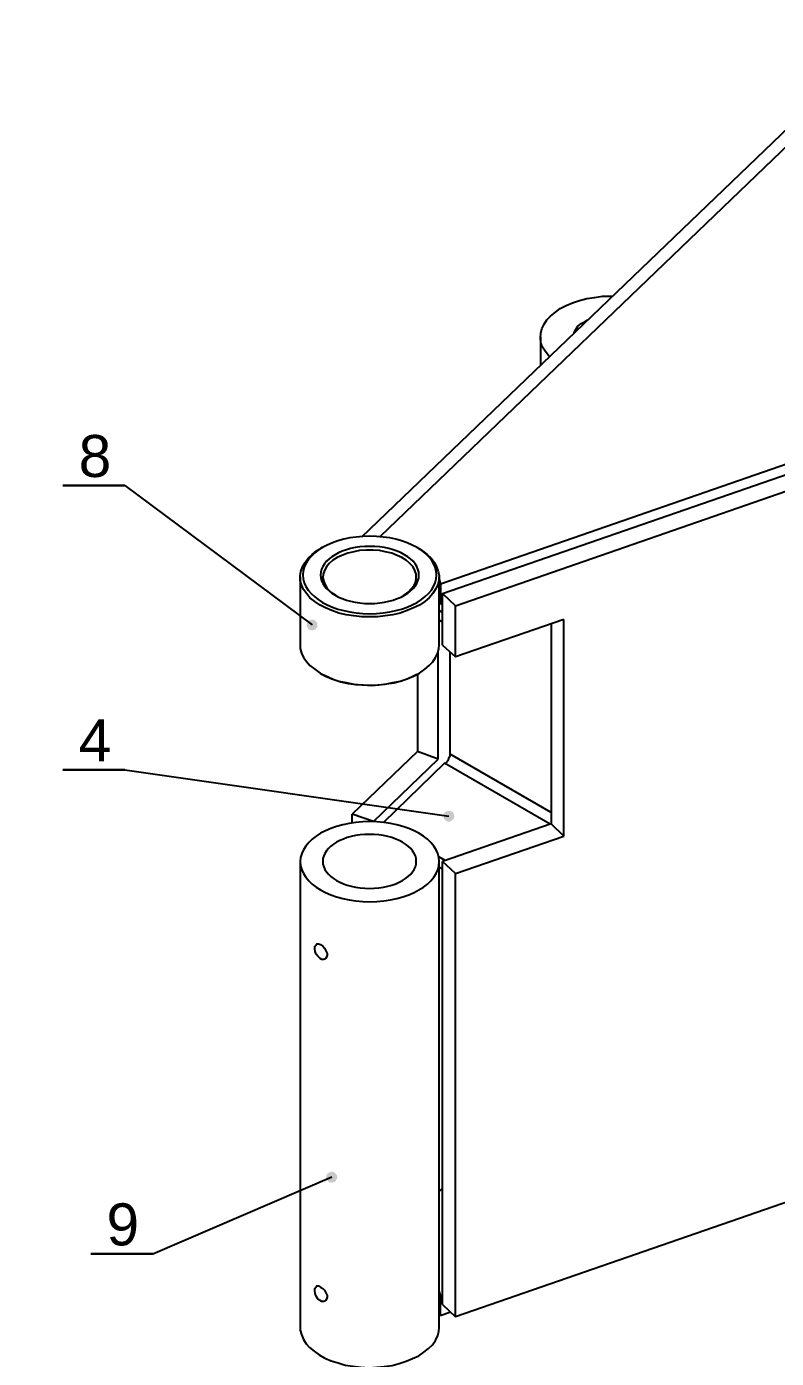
# Model space of a CAD drawing. Extents: x 3 to 591, y 5 to 205.
# Drawn here: x 453.3 to 502.7, y 71.9 to 159.8 of the extents above; entities that cross this region are included whole.
import ezdxf

# ---------------------------------------------------------------- set-up
doc = ezdxf.new("R2010")
doc.units = 0
doc.layers.get('0').update_dxf_attribs({"linetype": 'CONTINUOUS'})
picture_1 = doc.add_image_def('image4.jpg', size_in_pixel=(888, 978))

msp = doc.modelspace()

# ---------------------------------------------------------------- hatches: boundary and pattern name
h = msp.add_hatch(color=7)
h.paths.add_polyline_path([(544.403139, 100.400556), (544.332583, 100.365278), (544.262028, 100.294722), (544.22675, 100.224167), (544.191472, 100.153611), (544.191472, 100.047778), (544.191472, 99.977222), (544.22675, 99.906667), (544.297306, 99.836111), (544.367861, 99.765556), (544.438417, 99.730278), (544.508972, 99.730278), (544.614806, 99.730278), (544.685361, 99.765556), (544.755917, 99.800833), (544.826472, 99.871389), (544.86175, 99.941944), (544.897028, 100.0125), (544.897028, 100.083056), (544.897028, 100.188889), (544.86175, 100.259444), (544.791194, 100.33), (544.720639, 100.400556), (544.650083, 100.435833), (544.579528, 100.435833), (544.473694, 100.435833), (544.403139, 100.400556), (544.54425, 100.083056)])
h.paths.add_polyline_path([(519.638139, 113.276944), (519.567583, 113.241667), (519.46175, 113.206389), (519.426472, 113.171111), (519.355917, 113.100556), (519.320639, 112.994722), (519.320639, 112.924167), (519.320639, 112.818333), (519.355917, 112.747778), (519.426472, 112.677222), (519.46175, 112.606667), (519.567583, 112.571389), (519.638139, 112.571389), (519.708694, 112.571389), (519.814528, 112.571389), (519.885083, 112.606667), (519.955639, 112.677222), (519.990917, 112.747778), (520.026194, 112.818333), (520.026194, 112.924167), (520.026194, 112.994722), (519.990917, 113.100556), (519.955639, 113.171111), (519.885083, 113.206389), (519.814528, 113.241667), (519.708694, 113.276944), (519.638139, 113.276944), (519.673417, 112.924167)])
h.paths.add_polyline_path([(472.365917, 120.120833), (472.436472, 120.191389), (472.436472, 120.261944), (472.436472, 120.367778), (472.436472, 120.438333), (472.401194, 120.508889), (472.330639, 120.579444), (472.260083, 120.65), (472.189528, 120.685278), (472.118972, 120.685278), (472.013139, 120.685278), (471.942583, 120.65), (471.872028, 120.614722), (471.801472, 120.544167), (471.766194, 120.473611), (471.730917, 120.367778), (471.730917, 120.297222), (471.766194, 120.226667), (471.801472, 120.120833), (471.83675, 120.050278), (471.907306, 120.015), (471.977861, 119.979722), (472.083694, 119.979722), (472.15425, 119.979722), (472.260083, 120.015), (472.330639, 120.050278), (472.365917, 120.120833), (472.083694, 120.3325)])
h.paths.add_polyline_path([(473.706472, 84.031667), (473.671194, 84.102222), (473.600639, 84.1375), (473.530083, 84.208056), (473.459528, 84.243333), (473.353694, 84.243333), (473.283139, 84.208056), (473.212583, 84.172778), (473.142028, 84.1375), (473.071472, 84.066944), (473.036194, 83.996389), (473.036194, 83.890556), (473.036194, 83.82), (473.036194, 83.749444), (473.10675, 83.643611), (473.142028, 83.608333), (473.212583, 83.537778), (473.318417, 83.537778), (473.388972, 83.5025), (473.494806, 83.537778), (473.565361, 83.573056), (473.635917, 83.608333), (473.671194, 83.678889), (473.706472, 83.749444), (473.74175, 83.855278), (473.74175, 83.925833), (473.706472, 84.031667), (473.388972, 83.890556)])
h.paths.add_polyline_path([(481.467583, 107.667778), (481.467583, 107.738333), (481.432306, 107.844167), (481.397028, 107.914722), (481.36175, 107.985278), (481.291194, 108.020556), (481.185361, 108.055833), (481.114806, 108.055833), (481.04425, 108.055833), (480.938417, 108.020556), (480.867861, 107.985278), (480.797306, 107.914722), (480.762028, 107.844167), (480.762028, 107.773611), (480.762028, 107.667778), (480.762028, 107.597222), (480.797306, 107.526667), (480.867861, 107.456111), (480.938417, 107.385556), (481.008972, 107.350278), (481.114806, 107.350278), (481.185361, 107.350278), (481.255917, 107.385556), (481.326472, 107.420833), (481.397028, 107.491389), (481.432306, 107.561944), (481.467583, 107.667778), (481.114806, 107.703056)])
h.paths.add_polyline_path([(353.903139, 88.229722), (353.832583, 88.300278), (353.762028, 88.300278), (353.691472, 88.335556), (353.585639, 88.300278), (353.515083, 88.265), (353.444528, 88.229722), (353.373972, 88.159167), (353.338694, 88.088611), (353.338694, 87.982778), (353.338694, 87.912222), (353.373972, 87.806389), (353.40925, 87.735833), (353.479806, 87.665278), (353.550361, 87.63), (353.620917, 87.594722), (353.72675, 87.594722), (353.797306, 87.63), (353.867861, 87.665278), (353.938417, 87.700556), (354.008972, 87.771111), (354.04425, 87.841667), (354.04425, 87.9475), (354.04425, 88.018056), (354.008972, 88.123889), (353.973694, 88.194444), (353.903139, 88.229722), (353.691472, 87.9475)])
h.paths.add_polyline_path([(396.236472, 105.903889), (396.165917, 105.833333), (396.165917, 105.7275), (396.130639, 105.656944), (396.165917, 105.551111), (396.201194, 105.480556), (396.236472, 105.41), (396.307028, 105.374722), (396.377583, 105.339444), (396.483417, 105.304167), (396.553972, 105.304167), (396.659806, 105.339444), (396.730361, 105.374722), (396.800917, 105.445278), (396.836194, 105.515833), (396.871472, 105.586389), (396.871472, 105.692222), (396.836194, 105.762778), (396.800917, 105.833333), (396.765639, 105.903889), (396.695083, 105.974444), (396.624528, 106.009722), (396.518694, 106.009722), (396.448139, 106.009722), (396.377583, 106.009722), (396.27175, 105.939167), (396.236472, 105.903889), (396.518694, 105.656944)])
h.paths.add_polyline_path([(395.31925, 158.4325), (395.389806, 158.4325), (395.495639, 158.4325), (395.566194, 158.4325), (395.63675, 158.467778), (395.707306, 158.538333), (395.777861, 158.608889), (395.777861, 158.679444), (395.813139, 158.785278), (395.813139, 158.855833), (395.777861, 158.926389), (395.707306, 159.032222), (395.672028, 159.0675), (395.566194, 159.102778), (395.495639, 159.138056), (395.425083, 159.138056), (395.31925, 159.102778), (395.248694, 159.0675), (395.178139, 159.032222), (395.142861, 158.961667), (395.107583, 158.891111), (395.072306, 158.785278), (395.107583, 158.714722), (395.142861, 158.608889), (395.178139, 158.538333), (395.248694, 158.503056), (395.31925, 158.4325), (395.460361, 158.785278)])
h.paths.add_polyline_path([(373.376472, 157.127222), (373.447028, 157.091944), (373.552861, 157.091944), (373.623417, 157.127222), (373.693972, 157.1625), (373.764528, 157.197778), (373.835083, 157.268333), (373.870361, 157.374167), (373.870361, 157.444722), (373.870361, 157.515278), (373.835083, 157.621111), (373.799806, 157.691667), (373.72925, 157.762222), (373.658694, 157.7975), (373.588139, 157.7975), (373.482306, 157.832778), (373.41175, 157.7975), (373.305917, 157.762222), (373.270639, 157.726944), (373.200083, 157.656389), (373.164806, 157.550556), (373.164806, 157.48), (373.164806, 157.374167), (373.200083, 157.303611), (373.235361, 157.233056), (373.305917, 157.1625), (373.376472, 157.127222), (373.517583, 157.444722)])
h.paths.add_polyline_path([(356.548972, 144.215556), (356.58425, 144.250833), (356.654806, 144.321389), (356.690083, 144.427222), (356.690083, 144.497778), (356.690083, 144.603611), (356.654806, 144.674167), (356.619528, 144.744722), (356.548972, 144.815278), (356.478417, 144.850556), (356.407861, 144.850556), (356.302028, 144.885833), (356.231472, 144.850556), (356.160917, 144.815278), (356.090361, 144.744722), (356.019806, 144.674167), (355.984528, 144.603611), (355.984528, 144.533056), (355.984528, 144.427222), (356.019806, 144.356667), (356.055083, 144.286111), (356.125639, 144.215556), (356.196194, 144.180278), (356.26675, 144.145), (356.372583, 144.145), (356.443139, 144.180278), (356.548972, 144.215556), (356.337306, 144.497778)])

# ---------------------------------------------------------------- linework, layer by layer
at = {"color": 7}
for points in [[(475.364528, 126.153333), (503.58675, 153.246667)], [(503.58675, 152.117778), (476.563972, 126.153333)], [(480.550361, 123.048889), (550.435639, 147.284722)], [(480.691472, 122.413889), (550.435639, 146.579167)], [(481.538139, 121.6025), (551.247028, 145.803056)], [(487.747028, 138.041944), (487.676472, 138.1125), (487.464806, 138.394722), (487.288417, 138.676944), (487.182583, 138.959167), (487.147306, 139.276667), (487.182583, 139.594167), (487.253139, 139.876389), (487.39425, 140.193889), (487.570639, 140.476111), (487.817583, 140.723056), (488.135083, 140.97), (488.452583, 141.216944), (488.840639, 141.428611), (489.263972, 141.605), (489.722583, 141.746111), (490.216472, 141.887222), (490.710361, 141.957778), (491.239528, 142.028333), (491.768694, 142.028333), (491.909806, 142.028333)], [(489.369806, 139.594167), (489.369806, 139.629444), (489.475639, 139.841111), (489.61675, 140.052778), (489.828417, 140.229167), (490.110639, 140.370278), (490.287028, 140.476111)], [(487.147306, 139.347222), (487.147306, 137.4775)], [(455.64425, 129.54), (459.736472, 129.54)], [(459.736472, 129.54), (455.64425, 129.54)], [(455.64425, 129.54), (459.736472, 129.54)], [(459.736472, 129.54), (455.64425, 129.54)], [(455.64425, 129.54), (459.736472, 129.54)], [(459.736472, 129.54), (455.64425, 129.54)], [(459.736472, 129.54), (472.083694, 120.3325)], [(471.51925, 122.660833), (471.378139, 122.978333), (471.307583, 123.260556), (471.307583, 123.578056), (471.342861, 123.860278), (471.448694, 124.177778), (471.625083, 124.46), (471.83675, 124.742222), (472.083694, 124.989167), (472.401194, 125.236111), (472.648139, 125.377222)], [(479.13925, 125.377222), (479.350917, 125.236111), (479.668417, 124.989167), (479.950639, 124.742222), (480.162306, 124.46), (480.303417, 124.177778), (480.40925, 123.860278), (480.479806, 123.578056), (480.444528, 123.260556), (480.373972, 122.978333), (480.232861, 122.696111), (480.056472, 122.413889), (479.809528, 122.131667), (479.527306, 121.884722), (479.174528, 121.637778), (478.786472, 121.461389), (478.363139, 121.285), (477.904528, 121.108611), (477.410639, 121.002778), (476.91675, 120.932222), (476.422861, 120.861667), (475.893694, 120.861667), (475.364528, 120.861667), (474.835361, 120.932222), (474.341472, 121.002778), (473.847583, 121.108611), (473.388972, 121.285), (472.965639, 121.461389), (472.612861, 121.637778), (472.260083, 121.884722), (471.942583, 122.131667), (471.730917, 122.378611), (471.51925, 122.660833)], [(472.753972, 125.447778), (472.648139, 125.377222)], [(478.116194, 122.272778), (478.18675, 122.308056), (478.433694, 122.484444), (478.645361, 122.731389), (478.82175, 122.943056), (478.927583, 123.19), (478.962861, 123.436944), (478.962861, 123.683889), (478.857028, 123.930833), (478.751194, 124.177778), (478.539528, 124.389444), (478.292583, 124.601111), (478.010361, 124.7775), (477.692861, 124.918611), (477.340083, 125.059722), (476.91675, 125.165556), (476.528694, 125.236111), (476.105361, 125.271389), (475.64675, 125.271389), (475.223417, 125.236111), (474.835361, 125.165556), (474.447306, 125.059722), (474.05925, 124.918611), (473.74175, 124.7775), (473.459528, 124.601111), (473.212583, 124.389444), (473.036194, 124.177778), (472.895083, 123.930833), (472.824528, 123.683889), (472.78925, 123.436944), (472.859806, 123.19), (472.965639, 122.943056)], [(479.13925, 125.377222), (478.998139, 125.447778)], [(471.307583, 123.5075), (471.307583, 118.991944)], [(480.479806, 118.991944), (480.479806, 123.5075)], [(480.479806, 123.472222), (480.479806, 123.331111), (480.550361, 123.048889)], [(472.965639, 122.943056), (473.10675, 122.696111), (473.318417, 122.484444), (473.600639, 122.308056), (473.635917, 122.272778)], [(480.550361, 123.048889), (480.550361, 121.708333)], [(480.691472, 122.413889), (481.538139, 121.6025)], [(480.691472, 118.991944), (480.691472, 122.413889)], [(480.479806, 122.131667), (480.479806, 122.025833), (480.550361, 121.708333)], [(480.550361, 121.708333), (480.691472, 121.778889)], [(481.538139, 118.215833), (481.538139, 121.6025)], [(480.691472, 121.143889), (480.479806, 121.285)], [(480.691472, 120.508889), (480.479806, 120.65)], [(488.699528, 120.685278), (481.538139, 118.215833)], [(488.699528, 106.397778), (488.699528, 120.685278)], [(487.852861, 120.403056), (487.852861, 107.209167)], [(471.307583, 118.991944), (471.307583, 118.780278), (471.378139, 118.462778), (471.51925, 118.180556)], [(471.51925, 118.180556), (471.730917, 117.898333), (471.942583, 117.651389), (472.260083, 117.404444), (472.612861, 117.1575), (472.965639, 116.945833), (473.388972, 116.769444), (473.847583, 116.628333), (474.341472, 116.5225), (474.835361, 116.416667), (475.364528, 116.381389), (475.893694, 116.346111), (476.422861, 116.381389), (476.91675, 116.416667), (477.410639, 116.5225), (477.904528, 116.628333), (478.363139, 116.769444), (478.786472, 116.945833), (479.174528, 117.1575), (479.527306, 117.404444), (479.809528, 117.651389), (480.056472, 117.898333), (480.232861, 118.180556), (480.373972, 118.498056), (480.444528, 118.780278), (480.479806, 118.991944)], [(480.691472, 118.991944), (481.538139, 118.215833)], [(480.40925, 111.477778), (480.40925, 118.603889)], [(481.185361, 111.795278), (481.185361, 118.533333)], [(472.648139, 117.122222), (472.753972, 117.051667)], [(478.998139, 117.051667), (478.786472, 116.945833), (478.398417, 116.769444), (477.975083, 116.628333), (477.481194, 116.487222), (476.987306, 116.416667), (476.493417, 116.346111), (475.999528, 116.310833), (475.470361, 116.346111), (474.976472, 116.381389), (474.482583, 116.451944), (473.988694, 116.557778), (473.530083, 116.698889), (473.142028, 116.875278), (472.753972, 117.051667)], [(478.998139, 117.051667), (479.13925, 117.122222)], [(479.033417, 117.086944), (479.033417, 111.971667)], [(479.033417, 111.971667), (474.729528, 107.844167)], [(480.40925, 111.477778), (479.033417, 111.971667)], [(480.832583, 111.195556), (480.903139, 111.230833), (480.973694, 111.301389), (481.04425, 111.371944), (481.079528, 111.4425), (481.114806, 111.513056), (481.150083, 111.618889), (481.185361, 111.689444), (481.185361, 111.795278)], [(487.852861, 107.95), (481.185361, 111.795278)], [(476.140639, 107.350278), (480.40925, 111.477778)], [(476.810917, 107.315), (480.832583, 111.195556)], [(487.782306, 107.173889), (480.832583, 111.195556)], [(455.64425, 110.772222), (459.736472, 110.772222)], [(459.736472, 110.772222), (455.64425, 110.772222)], [(455.64425, 110.772222), (459.736472, 110.772222)], [(459.736472, 110.772222), (455.64425, 110.772222)], [(455.64425, 110.772222), (459.736472, 110.772222)], [(459.736472, 110.772222), (455.64425, 110.772222)], [(459.736472, 110.772222), (481.114806, 107.703056)], [(476.140639, 107.350278), (474.729528, 107.844167)], [(474.729528, 107.279722), (474.729528, 107.844167)], [(487.852861, 107.209167), (480.691472, 104.704444)], [(481.538139, 103.928333), (488.699528, 106.397778)], [(488.699528, 106.397778), (487.852861, 107.209167)], [(471.307583, 104.704444), (471.307583, 73.942222)], [(480.867861, 104.775), (480.444528, 105.021944)], [(480.479806, 73.942222), (480.479806, 104.704444)], [(481.538139, 103.928333), (480.691472, 104.704444)], [(480.691472, 75.459167), (480.691472, 104.704444)], [(480.691472, 104.210556), (480.479806, 104.351667)], [(481.538139, 74.647778), (481.538139, 103.928333)], [(543.90925, 96.273056), (481.538139, 74.647778)], [(461.570917, 78.810556), (473.388972, 83.890556)], [(480.479806, 82.938056), (480.691472, 83.149722)], [(457.478694, 78.810556), (461.570917, 78.810556)], [(461.570917, 78.810556), (457.478694, 78.810556)], [(457.478694, 78.810556), (461.570917, 78.810556)], [(461.570917, 78.810556), (457.478694, 78.810556)], [(457.478694, 78.810556), (461.570917, 78.810556)], [(461.570917, 78.810556), (457.478694, 78.810556)], [(480.550361, 76.058889), (480.479806, 76.376389), (480.479806, 76.482222)], [(480.691472, 76.094167), (480.550361, 76.058889)], [(480.550361, 74.718333), (480.550361, 76.058889)], [(480.550361, 74.718333), (480.479806, 75.035833), (480.479806, 75.141667)], [(481.220639, 74.965278), (480.550361, 74.718333)], [(480.691472, 75.459167), (481.538139, 74.647778)], [(471.307583, 73.942222), (471.307583, 73.765833), (471.378139, 73.483611), (471.51925, 73.166111), (471.695639, 72.883889), (471.907306, 72.636944), (472.224806, 72.39), (472.542306, 72.143056), (472.930361, 71.931389), (473.353694, 71.755), (473.812306, 71.613889), (474.270917, 71.472778), (474.764806, 71.402222), (475.293972, 71.331667), (475.823139, 71.296389), (476.352306, 71.331667), (476.846194, 71.366944), (477.375361, 71.4375), (477.833972, 71.578611), (478.292583, 71.719722), (478.715917, 71.896111), (479.13925, 72.0725)], [(479.13925, 72.0725), (479.45675, 72.319444), (479.77425, 72.566389), (480.021194, 72.813333), (480.232861, 73.095556), (480.373972, 73.413056), (480.444528, 73.695278), (480.479806, 73.942222)]]:
    msp.add_lwpolyline(points, dxfattribs=at)
for points in [[(473.071472, 98.530833), (473.036194, 98.389722), (472.965639, 98.283889), (472.859806, 98.248611), (472.718694, 98.248611), (472.612861, 98.319167), (472.47175, 98.460278), (472.365917, 98.601389), (472.295361, 98.777778), (472.260083, 98.954167), (472.260083, 99.095278), (472.330639, 99.201111), (472.401194, 99.271667), (472.507028, 99.271667), (472.648139, 99.236389), (472.78925, 99.130556), (472.895083, 98.989444), (473.000917, 98.813056), (473.071472, 98.636667)], [(473.071472, 75.953056), (473.036194, 75.811944), (472.965639, 75.706111), (472.859806, 75.670833), (472.718694, 75.670833), (472.612861, 75.741389), (472.47175, 75.847222), (472.365917, 76.023611), (472.295361, 76.2), (472.260083, 76.376389), (472.260083, 76.5175), (472.330639, 76.623333), (472.401194, 76.693889), (472.507028, 76.693889), (472.648139, 76.623333), (472.78925, 76.5175), (472.895083, 76.411667), (473.000917, 76.235278), (473.071472, 76.058889)]]:
    msp.add_lwpolyline(points, close=True, dxfattribs=at)
for centre, major_axis, ratio in [((475.893694, 123.630972), (4.409722, 0), 0.58), ((475.893694, 123.630972), (3.245556, 0), 0.581522), ((475.893694, 104.704444), (4.586111, 0), 0.576923), ((475.876056, 104.722083), (3.086806, 0), 0.577143)]:
    msp.add_ellipse(centre, major_axis=major_axis, ratio=ratio, start_param=0, end_param=6.283185, dxfattribs=at)

# ---------------------------------------------------------------- texts
at = {"color": 7, "char_height": 2.77273, "attachment_point": 1}
for s, insert in [('{\\fArialUnicodeMS|b0|i0|c0;8}', (456.684583, 132.871025)), ('{\\fArialUnicodeMS|b0|i0|c0;4}', (456.684583, 114.091741)), ('{\\fArialUnicodeMS|b0|i0|c0;9}', (458.52137, 82.145388))]:
    msp.add_mtext(s, dxfattribs=dict(at, insert=insert))

# ---------------------------------------------------------------- pictures from other files: only their frames are drawn
image = msp.add_image(picture_1, insert=(438.684166, 45.955679), size_in_units=(128.77776, 142.229562))
image.dxf.flags = 7

doc.saveas('drawing.dxf')
